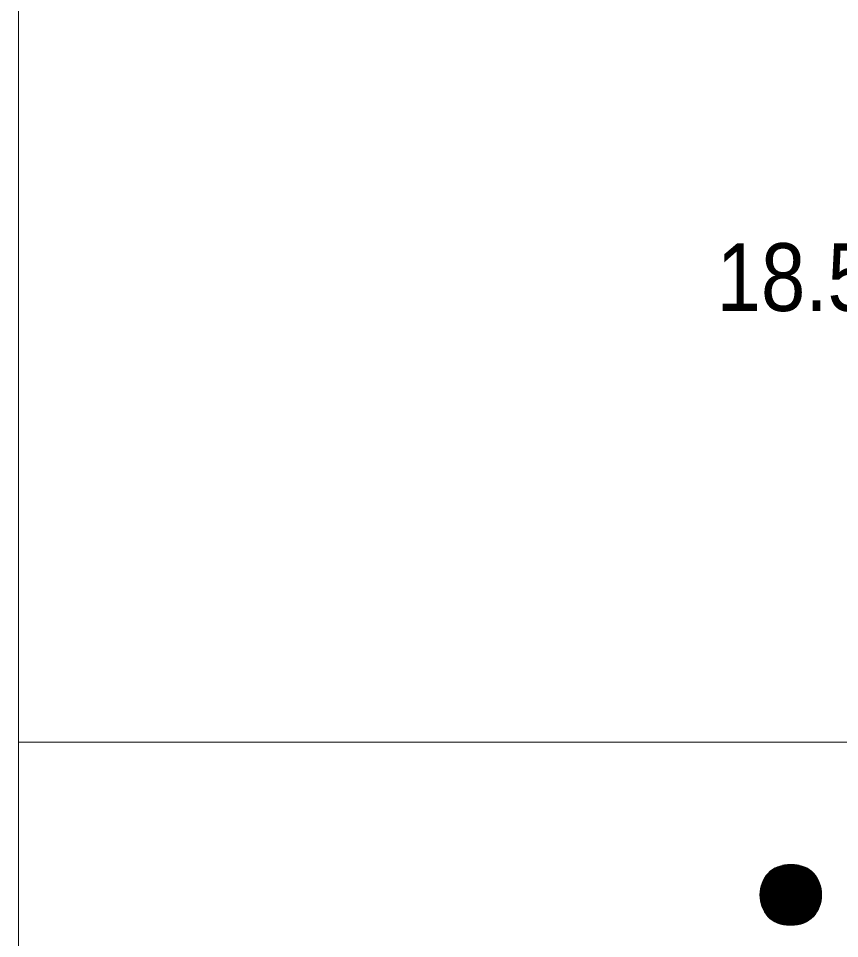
# Model space of a CAD drawing. Units: millimetres, scale not verified. Extents: x -6062 to 6062, y -3045 to 3045.
# Drawn here: x -5787.5 to -5342.9, y -2576.4 to -2078.1 of the extents above; entities that cross this region are included whole.
import ezdxf
from ezdxf.enums import TextEntityAlignment as Align

# ---------------------------------------------------------------- set-up
doc = ezdxf.new("R2010")
doc.units = ezdxf.units.MM
doc.header["$LTSCALE"] = 20
for name, color, linetype, lineweight in [('0-0_3一般', 7, 'Continuous', 9), ('0-4_2寸法-2', 7, 'Continuous', 9), ('0-5_1図面枠', 7, 'Continuous', 9)]:
    doc.layers.add(name, color=color, linetype=linetype, lineweight=lineweight)
doc.styles.add('ＭＳ Ｐゴシック', font='')
doc.styles.get('ＭＳ Ｐゴシック').set_extended_font_data('MS PGothic')

# ---------------------------------------------------------------- blocks, each defined once
blk = doc.blocks.new('グループ-77')
at = {"layer": '0-5_1図面枠'}
blk.add_line((-80000, -49400), (80000, -49400), dxfattribs=at)
blk.add_lwpolyline([(-80000, 55400), (80000, 55400), (80000, -55400), (-80000, -55400)], close=True, dxfattribs=at)
blk = doc.blocks.new('グループ-78')
at = {"layer": '0-0_3一般'}
for p, q in [((-71565.2, -50730.2), (-71702.6, -50730.2)), ((-71602.6, -50726.2), (-71665.2, -50726.2)), ((-71380.7, -50830.2), (-71888.2, -50830.2)), ((-71384, -50826.2), (-71884.9, -50826.2)), ((-71387.2, -50822.2), (-71881.6, -50822.2)), ((-71391.1, -50818.2), (-71877.7, -50818.2)), ((-71395.2, -50814.2), (-71873.6, -50814.2)), ((-71399.2, -50810.2), (-71869.5, -50810.2)), ((-71403.2, -50806.2), (-71865.5, -50806.2)), ((-71407.2, -50802.2), (-71861.4, -50802.2)), ((-71411.4, -50798.2), (-71857.2, -50798.2)), ((-71416.5, -50794.2), (-71852, -50794.2)), ((-71421.6, -50790.2), (-71846.9, -50790.2)), ((-71426.7, -50786.2), (-71841.7, -50786.2)), ((-71431.9, -50782.2), (-71836.6, -50782.2)), ((-71437.4, -50778.2), (-71831, -50778.2)), ((-71443.9, -50774.2), (-71824.4, -50774.2)), ((-71450.5, -50770.2), (-71817.7, -50770.2)), ((-71457.1, -50766.2), (-71811.1, -50766.2)), ((-71464, -50762.2), (-71804.2, -50762.2)), ((-71472.7, -50758.2), (-71795.4, -50758.2)), ((-71481.4, -50754.2), (-71786.7, -50754.2)), ((-71490.2, -50750.2), (-71777.9, -50750.2)), ((-71501.3, -50746.2), (-71766.7, -50746.2)), ((-71513.4, -50742.2), (-71754.5, -50742.2)), ((-71526, -50738.2), (-71741.9, -50738.2)), ((-71544.2, -50734.2), (-71723.7, -50734.2)), ((-71322.5, -50930.2), (-71947.6, -50930.2)), ((-71324, -50926.2), (-71946.1, -50926.2)), ((-71325.7, -50922.2), (-71944.3, -50922.2)), ((-71327.4, -50918.2), (-71942.6, -50918.2)), ((-71329.1, -50914.2), (-71940.8, -50914.2)), ((-71330.8, -50910.2), (-71939.1, -50910.2)), ((-71332.4, -50906.2), (-71937.4, -50906.2)), ((-71334.1, -50902.2), (-71935.6, -50902.2)), ((-71336, -50898.2), (-71933.7, -50898.2)), ((-71338.2, -50894.2), (-71931.5, -50894.2)), ((-71340.3, -50890.2), (-71929.3, -50890.2)), ((-71342.5, -50886.2), (-71927.1, -50886.2)), ((-71344.7, -50882.2), (-71924.9, -50882.2)), ((-71346.8, -50878.2), (-71922.7, -50878.2)), ((-71349, -50874.2), (-71920.4, -50874.2)), ((-71351.5, -50870.2), (-71918, -50870.2)), ((-71354.1, -50866.2), (-71915.2, -50866.2)), ((-71356.8, -50862.2), (-71912.5, -50862.2)), ((-71359.5, -50858.2), (-71909.7, -50858.2)), ((-71362.2, -50854.2), (-71907, -50854.2)), ((-71364.9, -50850.2), (-71904.3, -50850.2)), ((-71367.6, -50846.2), (-71901.5, -50846.2)), ((-71370.9, -50842.2), (-71898.2, -50842.2)), ((-71374.2, -50838.2), (-71894.9, -50838.2)), ((-71377.4, -50834.2), (-71891.6, -50834.2)), ((-71303, -51030.2), (-71968.2, -51030.2)), ((-71303.2, -51026.2), (-71968, -51026.2)), ((-71303.3, -51022.2), (-71967.8, -51022.2)), ((-71303.7, -51018.2), (-71967.4, -51018.2)), ((-71304.2, -51014.2), (-71966.9, -51014.2)), ((-71304.7, -51010.2), (-71966.3, -51010.2)), ((-71305.1, -51006.2), (-71965.8, -51006.2)), ((-71305.6, -51002.2), (-71965.3, -51002.2)), ((-71306.1, -50998.2), (-71964.8, -50998.2)), ((-71306.6, -50994.2), (-71964.2, -50994.2)), ((-71307.1, -50990.2), (-71963.7, -50990.2)), ((-71307.8, -50986.2), (-71962.9, -50986.2)), ((-71308.7, -50982.2), (-71962, -50982.2)), ((-71309.5, -50978.2), (-71961.1, -50978.2)), ((-71310.4, -50974.2), (-71960.2, -50974.2)), ((-71311.2, -50970.2), (-71959.3, -50970.2)), ((-71312.1, -50966.2), (-71958.4, -50966.2)), ((-71312.9, -50962.2), (-71957.5, -50962.2)), ((-71313.8, -50958.2), (-71956.6, -50958.2)), ((-71315, -50954.2), (-71955.4, -50954.2)), ((-71316.2, -50950.2), (-71954.1, -50950.2)), ((-71317.5, -50946.2), (-71952.8, -50946.2)), ((-71318.8, -50942.2), (-71951.5, -50942.2)), ((-71320, -50938.2), (-71950.2, -50938.2)), ((-71321.3, -50934.2), (-71948.9, -50934.2)), ((-71302.2, -51054.2), (-71969.3, -51054.2)), ((-71302.3, -51058.2), (-71969.2, -51058.2)), ((-71302.3, -51050.2), (-71969.1, -51050.2)), ((-71302.5, -51062.2), (-71969.1, -51062.2)), ((-71302.5, -51046.2), (-71968.9, -51046.2)), ((-71302.7, -51066.2), (-71968.9, -51066.2)), ((-71302.6, -51042.2), (-71968.8, -51042.2)), ((-71302.9, -51070.2), (-71968.8, -51070.2)), ((-71302.8, -51038.2), (-71968.6, -51038.2)), ((-71303.1, -51074.2), (-71968.6, -51074.2)), ((-71303.3, -51078.2), (-71968.5, -51078.2)), ((-71302.9, -51034.2), (-71968.4, -51034.2)), ((-71303.5, -51082.2), (-71968.4, -51082.2)), ((-71303.6, -51086.2), (-71968.2, -51086.2)), ((-71304, -51090.2), (-71967.9, -51090.2)), ((-71304.5, -51094.2), (-71967.4, -51094.2)), ((-71305.1, -51098.2), (-71966.9, -51098.2)), ((-71305.6, -51102.2), (-71966.5, -51102.2)), ((-71306.1, -51106.2), (-71966, -51106.2)), ((-71306.7, -51110.2), (-71965.5, -51110.2)), ((-71307.2, -51114.2), (-71965, -51114.2)), ((-71307.7, -51118.2), (-71964.5, -51118.2)), ((-71308.4, -51122.2), (-71963.9, -51122.2)), ((-71309.3, -51126.2), (-71963, -51126.2)), ((-71310.2, -51130.2), (-71962.2, -51130.2)), ((-71311.1, -51134.2), (-71961.3, -51134.2)), ((-71312, -51138.2), (-71960.5, -51138.2)), ((-71312.9, -51142.2), (-71959.6, -51142.2)), ((-71313.8, -51146.2), (-71958.8, -51146.2)), ((-71314.7, -51150.2), (-71957.9, -51150.2)), ((-71315.9, -51154.2), (-71956.8, -51154.2)), ((-71317.2, -51158.2), (-71955.5, -51158.2)), ((-71318.5, -51162.2), (-71954.3, -51162.2)), ((-71319.8, -51166.2), (-71953, -51166.2)), ((-71321.1, -51170.2), (-71951.7, -51170.2)), ((-71322.4, -51174.2), (-71950.5, -51174.2)), ((-71323.7, -51178.2), (-71949.2, -51178.2)), ((-71325.1, -51182.2), (-71947.9, -51182.2)), ((-71326.9, -51186.2), (-71946.2, -51186.2)), ((-71328.6, -51190.2), (-71944.5, -51190.2)), ((-71330.3, -51194.2), (-71942.8, -51194.2)), ((-71332.1, -51198.2), (-71941.1, -51198.2)), ((-71333.8, -51202.2), (-71939.4, -51202.2)), ((-71335.5, -51206.2), (-71937.7, -51206.2)), ((-71337.3, -51210.2), (-71935.9, -51210.2)), ((-71339.6, -51214.2), (-71933.8, -51214.2)), ((-71341.8, -51218.2), (-71931.6, -51218.2)), ((-71344, -51222.2), (-71929.4, -51222.2)), ((-71346.2, -51226.2), (-71927.3, -51226.2)), ((-71348.4, -51230.2), (-71925.1, -51230.2)), ((-71350.6, -51234.2), (-71922.9, -51234.2)), ((-71353, -51238.2), (-71920.6, -51238.2)), ((-71355.8, -51242.2), (-71917.9, -51242.2)), ((-71358.5, -51246.2), (-71915.2, -51246.2)), ((-71361.2, -51250.2), (-71912.5, -51250.2)), ((-71364, -51254.2), (-71909.8, -51254.2)), ((-71366.7, -51258.2), (-71907.1, -51258.2)), ((-71369.5, -51262.2), (-71904.4, -51262.2)), ((-71372.7, -51266.2), (-71901.3, -51266.2)), ((-71376, -51270.2), (-71898, -51270.2)), ((-71379.3, -51274.2), (-71894.7, -51274.2)), ((-71382.6, -51278.2), (-71891.4, -51278.2)), ((-71385.9, -51282.2), (-71888.2, -51282.2)), ((-71389.2, -51286.2), (-71884.9, -51286.2)), ((-71393, -51290.2), (-71881.2, -51290.2)), ((-71397.1, -51294.2), (-71877.1, -51294.2)), ((-71401.2, -51298.2), (-71873.1, -51298.2)), ((-71405.2, -51302.2), (-71869.1, -51302.2)), ((-71409.3, -51306.2), (-71865.1, -51306.2)), ((-71413.4, -51310.2), (-71861.1, -51310.2)), ((-71418.5, -51314.2), (-71856, -51314.2)), ((-71423.6, -51318.2), (-71850.9, -51318.2)), ((-71428.8, -51322.2), (-71845.8, -51322.2)), ((-71434, -51326.2), (-71840.7, -51326.2)), ((-71439.2, -51330.2), (-71835.4, -51330.2)), ((-71445.8, -51334.2), (-71828.8, -51334.2)), ((-71452.5, -51338.2), (-71822.3, -51338.2)), ((-71459.1, -51342.2), (-71815.7, -51342.2)), ((-71465.7, -51346.2), (-71809.1, -51346.2)), ((-71474.4, -51350.2), (-71800.5, -51350.2)), ((-71483.1, -51354.2), (-71791.8, -51354.2)), ((-71491.9, -51358.2), (-71783.1, -51358.2)), ((-71502.5, -51362.2), (-71772.5, -51362.2)), ((-71514.6, -51366.2), (-71760.5, -51366.2)), ((-71526.7, -51370.2), (-71748.4, -51370.2)), ((-71544.3, -51374.2), (-71730.9, -51374.2)), ((-71562.6, -51378.2), (-71712.6, -51378.2)), ((-71594.9, -51382.2), (-71680.4, -51382.2))]:
    blk.add_line(p, q, dxfattribs=at)
for points in [[(-71633.9, -50725), (-71672.7, -50726.5), (-71709.2, -50731), (-71743.5, -50738.6), (-71775.5, -50749.1), (-71805.3, -50762.7), (-71832.8, -50779.3), (-71858.1, -50798.9), (-71881.1, -50821.5), (-71901.6, -50846.3), (-71919.4, -50872.3), (-71934.5, -50899.6), (-71946.9, -50928.1), (-71956.6, -50957.8), (-71963.5, -50988.9), (-71967.8, -51021.1), (-71969.3, -51054.6), (-71968.2, -51088.1), (-71964.3, -51120.4), (-71957.7, -51151.4), (-71948.3, -51181.2), (-71936.2, -51209.7), (-71921.5, -51236.9), (-71903.9, -51262.9), (-71883.7, -51287.7), (-71861, -51310.3), (-71835.9, -51329.9), (-71808.6, -51346.5), (-71779, -51360.1), (-71747.1, -51370.7), (-71712.9, -51378.2), (-71676.4, -51382.7), (-71637.6, -51384.2), (-71598.8, -51382.7), (-71562.3, -51378.2), (-71528, -51370.7), (-71496, -51360.1), (-71466.2, -51346.5), (-71438.7, -51329.9), (-71413.5, -51310.3)], [(-71413.5, -51310.3), (-71390.5, -51287.7), (-71369.9, -51262.9), (-71352.1, -51236.9), (-71337, -51209.7), (-71324.6, -51181.2), (-71315, -51151.4), (-71308, -51120.4), (-71303.7, -51088.1), (-71302.2, -51054.6), (-71303.3, -51021.1), (-71307.2, -50988.9), (-71313.9, -50957.8), (-71323.2, -50928.1), (-71335.3, -50899.6), (-71350, -50872.3), (-71367.6, -50846.3), (-71387.8, -50821.5), (-71410.5, -50798.9), (-71435.6, -50779.3), (-71462.9, -50762.7), (-71492.5, -50749.1), (-71524.4, -50738.6), (-71558.6, -50731), (-71595.1, -50726.5), (-71633.9, -50725)]]:
    blk.add_lwpolyline(points, dxfattribs=at)
blk = doc.blocks.new('図面枠')
at = {"layer": '0-5_1図面枠'}
for name in ['グループ-77', 'グループ-78']:
    blk.add_blockref(name, (0, 0), dxfattribs=at)

msp = doc.modelspace()

# ---------------------------------------------------------------- block references
at = {"layer": '0-5_1図面枠', "xscale": 0.05, "yscale": 0.05}
msp.add_blockref('図面枠', (-1787.5, 0), dxfattribs=at)

# ---------------------------------------------------------------- texts
at = {"layer": '0-4_2寸法-2', "style": 'ＭＳ Ｐゴシック', "width": 0.9}
msp.add_text('18.5', height=36.69, dxfattribs=at).set_placement((-5409.46, -2247.52), align=Align.BOTTOM_LEFT)

doc.saveas('drawing.dxf')
